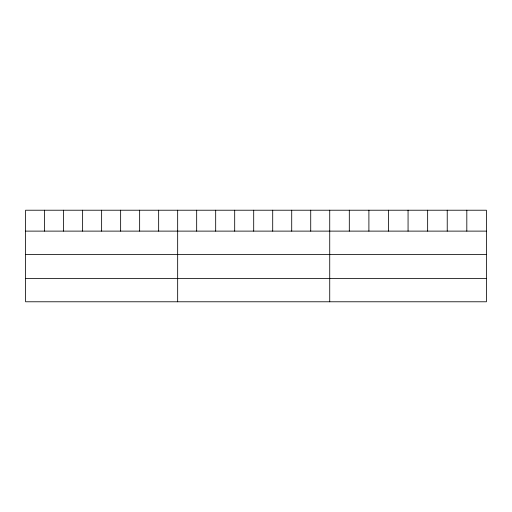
<?xml version="1.0" encoding="UTF-8"?>
<svg xmlns="http://www.w3.org/2000/svg" width="512" height="512" viewBox="0 0 512 512"><rect width="100%" height="100%" fill="white"/><g stroke="black" fill="none" stroke-linecap="round" stroke-linejoin="round"><path stroke-width="0.77" d="M486.4 231.117L486.4 301.779L25.6 301.779L25.6 210.221L486.4 210.221L486.4 231.117L25.6 231.117M25.6 254.438L486.4 254.438M25.6 278.458L486.4 278.458M466.816 210.221L466.816 231.117M447.232 210.221L447.232 231.117M427.648 210.221L427.648 231.117M408.064 210.221L408.064 231.117M388.48 210.221L388.48 231.117M368.896 210.221L368.896 231.117M349.312 210.221L349.312 231.117M329.728 210.221L329.728 301.779M310.72 210.221L310.72 231.117M291.712 210.221L291.712 231.117M272.704 210.221L272.704 231.117M253.696 210.221L253.696 231.117M234.688 210.221L234.688 231.117M215.68 210.221L215.68 231.117M196.672 210.221L196.672 231.117M177.664 210.221L177.664 301.779M158.656 210.221L158.656 231.117M139.648 210.221L139.648 231.117M120.64 210.221L120.64 231.117M101.632 210.221L101.632 231.117M82.624 210.221L82.624 231.117M63.616 210.221L63.616 231.117M44.608 210.221L44.608 231.117"/></g></svg>
